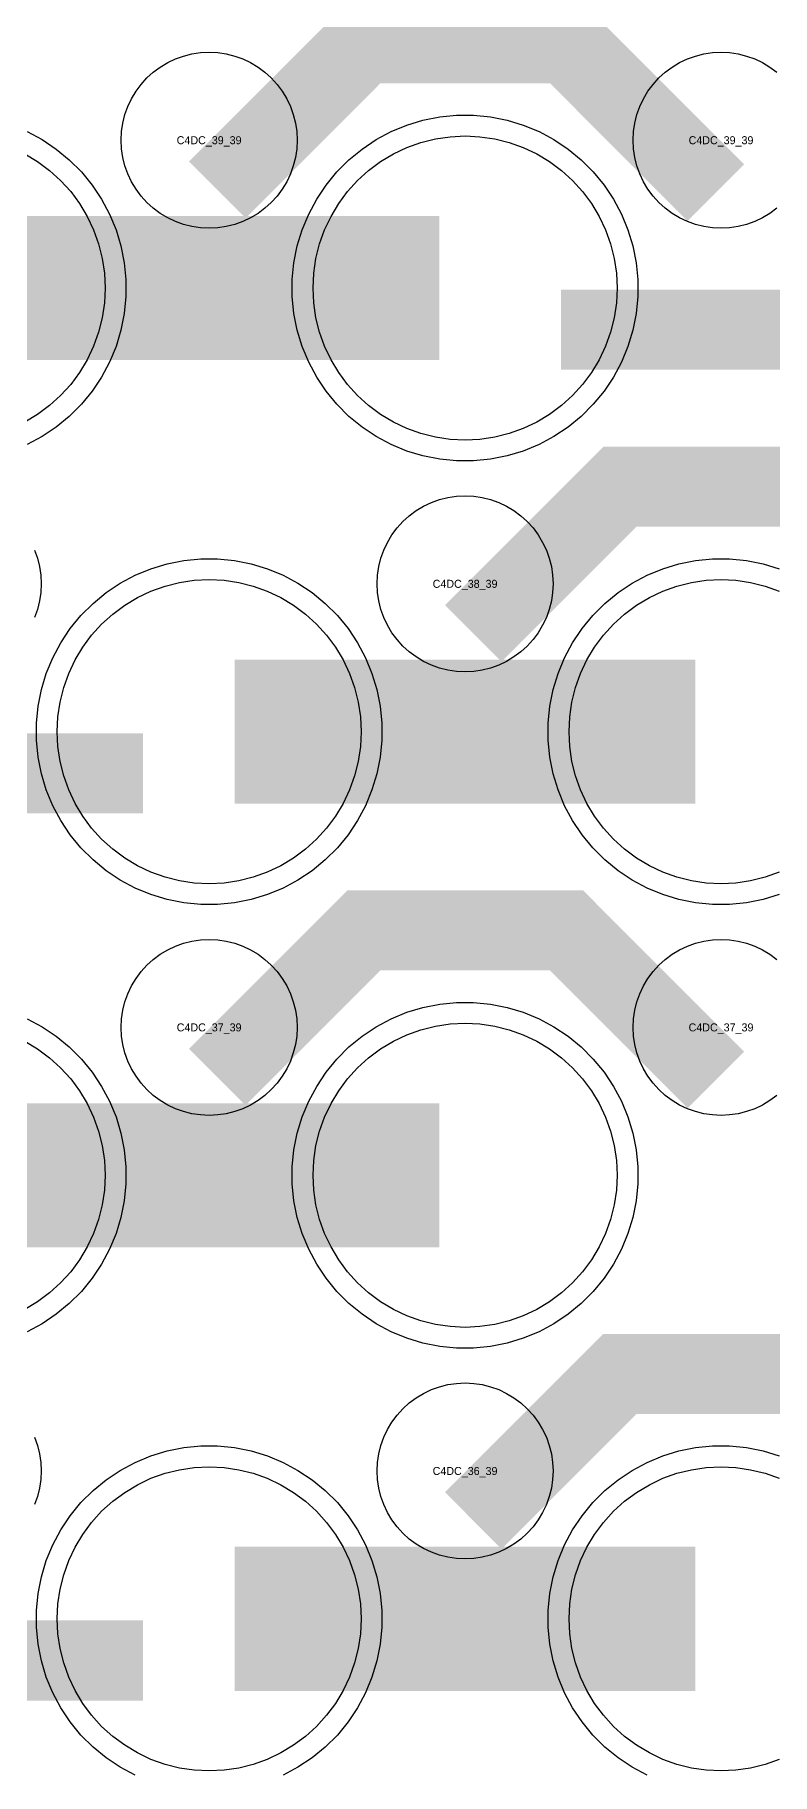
# Model space of a CAD drawing. Extents: x -11880 to 11880, y -14992 to 14992.
# Drawn here: x 426 to 656, y -9900 to -9356 of the extents above; entities that cross this region are included whole.
import ezdxf
from ezdxf.enums import TextEntityAlignment as Align

# ---------------------------------------------------------------- set-up
doc = ezdxf.new("R2010")
doc.units = 0
doc.header["$MEASUREMENT"] = 0
for name, color, linetype in [('GDS_775_DT_237', 138, 'CONTINUOUS'), ('RDL1_FS', 34, 'CONTINUOUS'), ('RDL_BS', 160, 'CONTINUOUS')]:
    doc.layers.add(name, color=color, linetype=linetype)

msp = doc.modelspace()

# ---------------------------------------------------------------- linework, layer by layer
at = {"layer": 'RDL1_FS'}
for points in [[(560, -9483.074), (555.343, -9482.845), (550.732, -9482.161), (546.209, -9481.029), (541.819, -9479.457), (537.605, -9477.465), (533.605, -9475.067), (529.86, -9472.289), (526.406, -9469.159), (523.276, -9465.705), (520.498, -9461.96), (518.1, -9457.96), (516.108, -9453.746), (514.536, -9449.356), (513.404, -9444.833), (512.72, -9440.222), (512.491, -9435.565), (512.72, -9430.908), (513.404, -9426.297), (514.536, -9421.774), (516.108, -9417.384), (518.1, -9413.17), (520.498, -9409.17), (523.276, -9405.425), (526.406, -9401.971), (529.86, -9398.841), (533.605, -9396.063), (537.605, -9393.665), (541.819, -9391.673), (546.209, -9390.101), (550.732, -9388.969), (555.343, -9388.285), (560, -9388.056), (564.657, -9388.285), (569.268, -9388.969), (573.791, -9390.101), (578.181, -9391.673), (582.395, -9393.665), (586.395, -9396.063), (590.14, -9398.841), (593.594, -9401.971), (596.724, -9405.425), (599.502, -9409.17), (601.9, -9413.17), (603.892, -9417.384), (605.464, -9421.774), (606.596, -9426.297), (607.28, -9430.908), (607.509, -9435.565), (607.28, -9440.222), (606.596, -9444.833), (605.464, -9449.356), (603.892, -9453.746), (601.9, -9457.96), (599.502, -9461.96), (596.724, -9465.705), (593.594, -9469.159), (590.14, -9472.289), (586.395, -9475.067), (582.395, -9477.465), (578.181, -9479.457), (573.791, -9481.029), (569.268, -9482.161), (564.657, -9482.845)], [(480, -9898.769), (475.343, -9898.54), (470.732, -9897.856), (466.209, -9896.724), (461.819, -9895.152), (457.605, -9893.16), (453.605, -9890.762), (449.86, -9887.984), (446.406, -9884.854), (443.276, -9881.4), (440.498, -9877.655), (438.1, -9873.655), (436.108, -9869.441), (434.536, -9865.051), (433.404, -9860.528), (432.72, -9855.917), (432.491, -9851.26), (432.72, -9846.603), (433.404, -9841.992), (434.536, -9837.469), (436.108, -9833.079), (438.1, -9828.865), (440.498, -9824.865), (443.276, -9821.12), (446.406, -9817.666), (449.86, -9814.536), (453.605, -9811.758), (457.605, -9809.36), (461.819, -9807.368), (466.209, -9805.796), (470.732, -9804.664), (475.343, -9803.98), (480, -9803.751), (484.657, -9803.98), (489.268, -9804.664), (493.791, -9805.796), (498.181, -9807.368), (502.395, -9809.36), (506.395, -9811.758), (510.14, -9814.536), (513.594, -9817.666), (516.724, -9821.12), (519.502, -9824.865), (521.9, -9828.865), (523.892, -9833.079), (525.464, -9837.469), (526.596, -9841.992), (527.28, -9846.603), (527.509, -9851.26), (527.28, -9855.917), (526.596, -9860.528), (525.464, -9865.051), (523.892, -9869.441), (521.9, -9873.655), (519.502, -9877.655), (516.724, -9881.4), (513.594, -9884.854), (510.14, -9887.984), (506.395, -9890.762), (502.395, -9893.16), (498.181, -9895.152), (493.791, -9896.724), (489.268, -9897.856), (484.657, -9898.54)]]:
    msp.add_lwpolyline(points, close=True, dxfattribs=at)
for points in [[(422.395, -9393.665), (426.395, -9396.063), (430.14, -9398.841), (433.594, -9401.971), (436.724, -9405.425), (439.502, -9409.17), (441.9, -9413.17), (443.892, -9417.384), (445.464, -9421.774), (446.596, -9426.297), (447.28, -9430.908), (447.509, -9435.565), (447.28, -9440.222), (446.596, -9444.833), (445.464, -9449.356), (443.892, -9453.746), (441.9, -9457.96), (439.502, -9461.96), (436.724, -9465.705), (433.594, -9469.159), (430.14, -9472.289), (426.395, -9475.067), (422.395, -9477.465)], [(658.181, -9895.152), (653.791, -9896.724), (649.268, -9897.856), (644.657, -9898.54), (640, -9898.769), (635.343, -9898.54), (630.732, -9897.856), (626.209, -9896.724), (621.819, -9895.152), (617.605, -9893.16), (613.605, -9890.762), (609.86, -9887.984), (606.406, -9884.854), (603.276, -9881.4), (600.498, -9877.655), (598.1, -9873.655), (596.108, -9869.441), (594.536, -9865.051), (593.404, -9860.528), (592.72, -9855.917), (592.491, -9851.26), (592.72, -9846.603), (593.404, -9841.992), (594.536, -9837.469), (596.108, -9833.079), (598.1, -9828.865), (600.498, -9824.865), (603.276, -9821.12), (606.406, -9817.666), (609.86, -9814.536), (613.605, -9811.758), (617.605, -9809.36), (621.819, -9807.368), (626.209, -9805.796), (630.732, -9804.664), (635.343, -9803.98), (640, -9803.751), (644.657, -9803.98), (649.268, -9804.664), (653.791, -9805.796), (658.181, -9807.368)]]:
    msp.add_lwpolyline(points, dxfattribs=at)
for points in [[(408.002, -9435.565, 45, 45, 0), (480.002, -9435.565, 45, 45, 0)], [(480.002, -9435.565, 45, 45, 0), (552.002, -9435.565, 45, 45, 0)], [(488.002, -9851.26, 45, 45, 0), (560.002, -9851.26, 45, 45, 0)], [(560.002, -9851.26, 45, 45, 0), (632.002, -9851.26, 45, 45, 0)]]:
    msp.add_lwpolyline(points, format="xyseb", dxfattribs=at)
at = {"layer": 'RDL1_FS', "color": 241, "true_color": 0xf7abae}
for points in [[(480, -9621.639), (475.343, -9621.41), (470.732, -9620.726), (466.209, -9619.594), (461.819, -9618.022), (457.605, -9616.03), (453.605, -9613.632), (449.86, -9610.854), (446.406, -9607.724), (443.276, -9604.27), (440.498, -9600.525), (438.1, -9596.525), (436.108, -9592.311), (434.536, -9587.921), (433.404, -9583.398), (432.72, -9578.787), (432.491, -9574.13), (432.72, -9569.473), (433.404, -9564.862), (434.536, -9560.339), (436.108, -9555.949), (438.1, -9551.735), (440.498, -9547.735), (443.276, -9543.99), (446.406, -9540.536), (449.86, -9537.406), (453.605, -9534.628), (457.605, -9532.23), (461.819, -9530.238), (466.209, -9528.666), (470.732, -9527.534), (475.343, -9526.85), (480, -9526.621), (484.657, -9526.85), (489.268, -9527.534), (493.791, -9528.666), (498.181, -9530.238), (502.395, -9532.23), (506.395, -9534.628), (510.14, -9537.406), (513.594, -9540.536), (516.724, -9543.99), (519.502, -9547.735), (521.9, -9551.735), (523.892, -9555.949), (525.464, -9560.339), (526.596, -9564.862), (527.28, -9569.473), (527.509, -9574.13), (527.28, -9578.787), (526.596, -9583.398), (525.464, -9587.921), (523.892, -9592.311), (521.9, -9596.525), (519.502, -9600.525), (516.724, -9604.27), (513.594, -9607.724), (510.14, -9610.854), (506.395, -9613.632), (502.395, -9616.03), (498.181, -9618.022), (493.791, -9619.594), (489.268, -9620.726), (484.657, -9621.41)], [(560, -9760.204), (555.343, -9759.975), (550.732, -9759.291), (546.209, -9758.159), (541.819, -9756.587), (537.605, -9754.595), (533.605, -9752.197), (529.86, -9749.419), (526.406, -9746.289), (523.276, -9742.835), (520.498, -9739.09), (518.1, -9735.09), (516.108, -9730.876), (514.536, -9726.486), (513.404, -9721.963), (512.72, -9717.352), (512.491, -9712.695), (512.72, -9708.038), (513.404, -9703.427), (514.536, -9698.904), (516.108, -9694.514), (518.1, -9690.3), (520.498, -9686.3), (523.276, -9682.555), (526.406, -9679.101), (529.86, -9675.971), (533.605, -9673.193), (537.605, -9670.795), (541.819, -9668.803), (546.209, -9667.231), (550.732, -9666.099), (555.343, -9665.415), (560, -9665.186), (564.657, -9665.415), (569.268, -9666.099), (573.791, -9667.231), (578.181, -9668.803), (582.395, -9670.795), (586.395, -9673.193), (590.14, -9675.971), (593.594, -9679.101), (596.724, -9682.555), (599.502, -9686.3), (601.9, -9690.3), (603.892, -9694.514), (605.464, -9698.904), (606.596, -9703.427), (607.28, -9708.038), (607.509, -9712.695), (607.28, -9717.352), (606.596, -9721.963), (605.464, -9726.486), (603.892, -9730.876), (601.9, -9735.09), (599.502, -9739.09), (596.724, -9742.835), (593.594, -9746.289), (590.14, -9749.419), (586.395, -9752.197), (582.395, -9754.595), (578.181, -9756.587), (573.791, -9758.159), (569.268, -9759.291), (564.657, -9759.975)]]:
    msp.add_lwpolyline(points, close=True, dxfattribs=at)
for points in [[(658.181, -9618.022), (653.791, -9619.594), (649.268, -9620.726), (644.657, -9621.41), (640, -9621.639), (635.343, -9621.41), (630.732, -9620.726), (626.209, -9619.594), (621.819, -9618.022), (617.605, -9616.03), (613.605, -9613.632), (609.86, -9610.854), (606.406, -9607.724), (603.276, -9604.27), (600.498, -9600.525), (598.1, -9596.525), (596.108, -9592.311), (594.536, -9587.921), (593.404, -9583.398), (592.72, -9578.787), (592.491, -9574.13), (592.72, -9569.473), (593.404, -9564.862), (594.536, -9560.339), (596.108, -9555.949), (598.1, -9551.735), (600.498, -9547.735), (603.276, -9543.99), (606.406, -9540.536), (609.86, -9537.406), (613.605, -9534.628), (617.605, -9532.23), (621.819, -9530.238), (626.209, -9528.666), (630.732, -9527.534), (635.343, -9526.85), (640, -9526.621), (644.657, -9526.85), (649.268, -9527.534), (653.791, -9528.666), (658.181, -9530.238)], [(422.395, -9670.795), (426.395, -9673.193), (430.14, -9675.971), (433.594, -9679.101), (436.724, -9682.555), (439.502, -9686.3), (441.9, -9690.3), (443.892, -9694.514), (445.464, -9698.904), (446.596, -9703.427), (447.28, -9708.038), (447.509, -9712.695), (447.28, -9717.352), (446.596, -9721.963), (445.464, -9726.486), (443.892, -9730.876), (441.9, -9735.09), (439.502, -9739.09), (436.724, -9742.835), (433.594, -9746.289), (430.14, -9749.419), (426.395, -9752.197), (422.395, -9754.595)]]:
    msp.add_lwpolyline(points, dxfattribs=at)
for points in [[(488.002, -9574.13, 45, 45, 0), (560.002, -9574.13, 45, 45, 0)], [(560.002, -9574.13, 45, 45, 0), (632.002, -9574.13, 45, 45, 0)], [(408.002, -9712.695, 45, 45, 0), (480.002, -9712.695, 45, 45, 0)], [(480.002, -9712.695, 45, 45, 0), (552.002, -9712.695, 45, 45, 0)]]:
    msp.add_lwpolyline(points, format="xyseb", dxfattribs=at)
at = {"layer": 'RDL_BS'}
for points in [[(482.562, -9404.879, 25, 25, 0), (528.377, -9359.064, 25, 25, 0), (561.93, -9359.064, 25, 25, 0)], [(638.401, -9405.778, 25, 25, 0), (591.687, -9359.064, 25, 25, 0), (561.929, -9359.064, 25, 25, 0)], [(590.016, -9448.578, 25, 25, 0), (699.281, -9448.578, 25, 25, 0)], [(562.562, -9543.444, 25, 25, 0), (608.377, -9497.629, 25, 25, 0), (641.93, -9497.629, 25, 25, 0)], [(718.401, -9544.343, 25, 25, 0), (671.687, -9497.629, 25, 25, 0), (641.929, -9497.629, 25, 25, 0)], [(482.562, -9682.009, 25, 25, 0), (528.377, -9636.194, 25, 25, 0), (561.93, -9636.194, 25, 25, 0)], [(638.401, -9682.908, 25, 25, 0), (591.687, -9636.194, 25, 25, 0), (561.929, -9636.194, 25, 25, 0)], [(562.562, -9820.574, 25, 25, 0), (608.377, -9774.759, 25, 25, 0), (641.93, -9774.759, 25, 25, 0)], [(718.401, -9821.473, 25, 25, 0), (671.687, -9774.759, 25, 25, 0), (641.929, -9774.759, 25, 25, 0)], [(350.016, -9864.273, 25, 25, 0), (459.281, -9864.273, 25, 25, 0)]]:
    msp.add_lwpolyline(points, format="xyseb", dxfattribs=at)
for points in [[(480, -9416.871), (477.307, -9416.739), (474.635, -9416.343), (472.016, -9415.686), (469.481, -9414.779), (467.044, -9413.627), (464.72, -9412.234), (462.557, -9410.631), (460.558, -9408.819), (458.746, -9406.82), (457.143, -9404.657), (455.75, -9402.333), (454.598, -9399.896), (453.691, -9397.361), (453.034, -9394.742), (452.638, -9392.07), (452.506, -9389.377), (452.638, -9386.684), (453.034, -9384.012), (453.691, -9381.393), (454.598, -9378.858), (455.75, -9376.421), (457.143, -9374.097), (458.746, -9371.934), (460.558, -9369.935), (462.557, -9368.123), (464.72, -9366.52), (467.044, -9365.127), (469.481, -9363.975), (472.016, -9363.068), (474.635, -9362.411), (477.307, -9362.015), (480, -9361.883), (482.693, -9362.015), (485.365, -9362.411), (487.984, -9363.068), (490.519, -9363.975), (492.956, -9365.127), (495.28, -9366.52), (497.443, -9368.123), (499.442, -9369.935), (501.254, -9371.934), (502.857, -9374.097), (504.25, -9376.421), (505.402, -9378.858), (506.309, -9381.393), (506.966, -9384.012), (507.362, -9386.684), (507.494, -9389.377), (507.362, -9392.07), (506.966, -9394.742), (506.309, -9397.361), (505.402, -9399.896), (504.25, -9402.333), (502.857, -9404.657), (501.254, -9406.82), (499.442, -9408.819), (497.443, -9410.631), (495.28, -9412.234), (492.956, -9413.627), (490.519, -9414.779), (487.984, -9415.686), (485.365, -9416.343), (482.693, -9416.739)], [(557.356, -9489.565), (552.062, -9489.048), (546.835, -9488.002), (541.795, -9486.471), (536.885, -9484.44), (532.223, -9481.948), (527.809, -9479.001), (523.708, -9475.639), (519.926, -9471.857), (516.564, -9467.756), (513.617, -9463.342), (511.125, -9458.68), (509.094, -9453.77), (507.563, -9448.73), (506.517, -9443.503), (506, -9438.209), (506, -9432.921), (506.517, -9427.627), (507.563, -9422.4), (509.094, -9417.36), (511.125, -9412.45), (513.617, -9407.788), (516.564, -9403.374), (519.926, -9399.273), (523.708, -9395.491), (527.809, -9392.129), (532.223, -9389.182), (536.885, -9386.69), (541.795, -9384.659), (546.835, -9383.128), (552.062, -9382.082), (557.356, -9381.565), (562.644, -9381.565), (567.938, -9382.082), (573.165, -9383.128), (578.205, -9384.659), (583.115, -9386.69), (587.777, -9389.182), (592.191, -9392.129), (596.292, -9395.491), (600.074, -9399.273), (603.436, -9403.374), (606.383, -9407.788), (608.875, -9412.45), (610.906, -9417.36), (612.437, -9422.4), (613.483, -9427.627), (614, -9432.921), (614, -9438.209), (613.483, -9443.503), (612.437, -9448.73), (610.906, -9453.77), (608.875, -9458.68), (606.383, -9463.342), (603.436, -9467.756), (600.074, -9471.857), (596.292, -9475.639), (592.191, -9479.001), (587.777, -9481.948), (583.115, -9484.44), (578.205, -9486.471), (573.165, -9488.002), (567.938, -9489.048), (562.644, -9489.565)], [(560, -9555.436), (557.307, -9555.304), (554.635, -9554.908), (552.016, -9554.251), (549.481, -9553.344), (547.044, -9552.192), (544.72, -9550.799), (542.557, -9549.196), (540.558, -9547.384), (538.746, -9545.385), (537.143, -9543.222), (535.75, -9540.898), (534.598, -9538.461), (533.691, -9535.926), (533.034, -9533.307), (532.638, -9530.635), (532.506, -9527.942), (532.638, -9525.249), (533.034, -9522.577), (533.691, -9519.958), (534.598, -9517.423), (535.75, -9514.986), (537.143, -9512.662), (538.746, -9510.499), (540.558, -9508.5), (542.557, -9506.688), (544.72, -9505.085), (547.044, -9503.692), (549.481, -9502.54), (552.016, -9501.633), (554.635, -9500.976), (557.307, -9500.58), (560, -9500.448), (562.693, -9500.58), (565.365, -9500.976), (567.984, -9501.633), (570.519, -9502.54), (572.956, -9503.692), (575.28, -9505.085), (577.443, -9506.688), (579.442, -9508.5), (581.254, -9510.499), (582.857, -9512.662), (584.25, -9514.986), (585.402, -9517.423), (586.309, -9519.958), (586.966, -9522.577), (587.362, -9525.249), (587.494, -9527.942), (587.362, -9530.635), (586.966, -9533.307), (586.309, -9535.926), (585.402, -9538.461), (584.25, -9540.898), (582.857, -9543.222), (581.254, -9545.385), (579.442, -9547.384), (577.443, -9549.196), (575.28, -9550.799), (572.956, -9552.192), (570.519, -9553.344), (567.984, -9554.251), (565.365, -9554.908), (562.693, -9555.304)], [(480, -9694.001), (477.307, -9693.869), (474.635, -9693.473), (472.016, -9692.816), (469.481, -9691.909), (467.044, -9690.757), (464.72, -9689.364), (462.557, -9687.761), (460.558, -9685.949), (458.746, -9683.95), (457.143, -9681.787), (455.75, -9679.463), (454.598, -9677.026), (453.691, -9674.491), (453.034, -9671.872), (452.638, -9669.2), (452.506, -9666.507), (452.638, -9663.814), (453.034, -9661.142), (453.691, -9658.523), (454.598, -9655.988), (455.75, -9653.551), (457.143, -9651.227), (458.746, -9649.064), (460.558, -9647.065), (462.557, -9645.253), (464.72, -9643.65), (467.044, -9642.257), (469.481, -9641.105), (472.016, -9640.198), (474.635, -9639.541), (477.307, -9639.145), (480, -9639.013), (482.693, -9639.145), (485.365, -9639.541), (487.984, -9640.198), (490.519, -9641.105), (492.956, -9642.257), (495.28, -9643.65), (497.443, -9645.253), (499.442, -9647.065), (501.254, -9649.064), (502.857, -9651.227), (504.25, -9653.551), (505.402, -9655.988), (506.309, -9658.523), (506.966, -9661.142), (507.362, -9663.814), (507.494, -9666.507), (507.362, -9669.2), (506.966, -9671.872), (506.309, -9674.491), (505.402, -9677.026), (504.25, -9679.463), (502.857, -9681.787), (501.254, -9683.95), (499.442, -9685.949), (497.443, -9687.761), (495.28, -9689.364), (492.956, -9690.757), (490.519, -9691.909), (487.984, -9692.816), (485.365, -9693.473), (482.693, -9693.869)], [(560, -9832.566), (557.307, -9832.434), (554.635, -9832.038), (552.016, -9831.381), (549.481, -9830.474), (547.044, -9829.322), (544.72, -9827.929), (542.557, -9826.326), (540.558, -9824.514), (538.746, -9822.515), (537.143, -9820.352), (535.75, -9818.028), (534.598, -9815.591), (533.691, -9813.056), (533.034, -9810.437), (532.638, -9807.765), (532.506, -9805.072), (532.638, -9802.379), (533.034, -9799.707), (533.691, -9797.088), (534.598, -9794.553), (535.75, -9792.116), (537.143, -9789.792), (538.746, -9787.629), (540.558, -9785.63), (542.557, -9783.818), (544.72, -9782.215), (547.044, -9780.822), (549.481, -9779.67), (552.016, -9778.763), (554.635, -9778.106), (557.307, -9777.71), (560, -9777.578), (562.693, -9777.71), (565.365, -9778.106), (567.984, -9778.763), (570.519, -9779.67), (572.956, -9780.822), (575.28, -9782.215), (577.443, -9783.818), (579.442, -9785.63), (581.254, -9787.629), (582.857, -9789.792), (584.25, -9792.116), (585.402, -9794.553), (586.309, -9797.088), (586.966, -9799.707), (587.362, -9802.379), (587.494, -9805.072), (587.362, -9807.765), (586.966, -9810.437), (586.309, -9813.056), (585.402, -9815.591), (584.25, -9818.028), (582.857, -9820.352), (581.254, -9822.515), (579.442, -9824.514), (577.443, -9826.326), (575.28, -9827.929), (572.956, -9829.322), (570.519, -9830.474), (567.984, -9831.381), (565.365, -9832.038), (562.693, -9832.434)]]:
    msp.add_lwpolyline(points, close=True, dxfattribs=at)
for points in [[(657.443, -9410.631), (655.28, -9412.234), (652.956, -9413.627), (650.519, -9414.779), (647.984, -9415.686), (645.365, -9416.343), (642.693, -9416.739), (640, -9416.871), (637.307, -9416.739), (634.635, -9416.343), (632.016, -9415.686), (629.481, -9414.779), (627.044, -9413.627), (624.72, -9412.234), (622.557, -9410.631), (620.558, -9408.819), (618.746, -9406.82), (617.143, -9404.657), (615.75, -9402.333), (614.598, -9399.896), (613.691, -9397.361), (613.034, -9394.742), (612.638, -9392.07), (612.506, -9389.377), (612.638, -9386.684), (613.034, -9384.012), (613.691, -9381.393), (614.598, -9378.858), (615.75, -9376.421), (617.143, -9374.097), (618.746, -9371.934), (620.558, -9369.935), (622.557, -9368.123), (624.72, -9366.52), (627.044, -9365.127), (629.481, -9363.975), (632.016, -9363.068), (634.635, -9362.411), (637.307, -9362.015), (640, -9361.883), (642.693, -9362.015), (645.365, -9362.411), (647.984, -9363.068), (650.519, -9363.975), (652.956, -9365.127), (655.28, -9366.52), (657.443, -9368.123)], [(423.115, -9386.69), (427.777, -9389.182), (432.191, -9392.129), (436.292, -9395.491), (440.074, -9399.273), (443.436, -9403.374), (446.383, -9407.788), (448.875, -9412.45), (450.906, -9417.36), (452.437, -9422.4), (453.483, -9427.627), (454, -9432.921), (454, -9438.209), (453.483, -9443.503), (452.437, -9448.73), (450.906, -9453.77), (448.875, -9458.68), (446.383, -9463.342), (443.436, -9467.756), (440.074, -9471.857), (436.292, -9475.639), (432.191, -9479.001), (427.777, -9481.948), (423.115, -9484.44)], [(425.402, -9517.423), (426.309, -9519.958), (426.966, -9522.577), (427.362, -9525.249), (427.494, -9527.942), (427.362, -9530.635), (426.966, -9533.307), (426.309, -9535.926), (425.402, -9538.461)], [(657.443, -9687.761), (655.28, -9689.364), (652.956, -9690.757), (650.519, -9691.909), (647.984, -9692.816), (645.365, -9693.473), (642.693, -9693.869), (640, -9694.001), (637.307, -9693.869), (634.635, -9693.473), (632.016, -9692.816), (629.481, -9691.909), (627.044, -9690.757), (624.72, -9689.364), (622.557, -9687.761), (620.558, -9685.949), (618.746, -9683.95), (617.143, -9681.787), (615.75, -9679.463), (614.598, -9677.026), (613.691, -9674.491), (613.034, -9671.872), (612.638, -9669.2), (612.506, -9666.507), (612.638, -9663.814), (613.034, -9661.142), (613.691, -9658.523), (614.598, -9655.988), (615.75, -9653.551), (617.143, -9651.227), (618.746, -9649.064), (620.558, -9647.065), (622.557, -9645.253), (624.72, -9643.65), (627.044, -9642.257), (629.481, -9641.105), (632.016, -9640.198), (634.635, -9639.541), (637.307, -9639.145), (640, -9639.013), (642.693, -9639.145), (645.365, -9639.541), (647.984, -9640.198), (650.519, -9641.105), (652.956, -9642.257), (655.28, -9643.65), (657.443, -9645.253)], [(425.402, -9794.553), (426.309, -9797.088), (426.966, -9799.707), (427.362, -9802.379), (427.494, -9805.072), (427.362, -9807.765), (426.966, -9810.437), (426.309, -9813.056), (425.402, -9815.591)], [(456.885, -9900.135), (452.223, -9897.643), (447.809, -9894.696), (443.708, -9891.334), (439.926, -9887.552), (436.564, -9883.451), (433.617, -9879.037), (431.125, -9874.375), (429.094, -9869.465), (427.563, -9864.425), (426.517, -9859.198), (426, -9853.904), (426, -9848.616), (426.517, -9843.322), (427.563, -9838.095), (429.094, -9833.055), (431.125, -9828.145), (433.617, -9823.483), (436.564, -9819.069), (439.926, -9814.968), (443.708, -9811.186), (447.809, -9807.824), (452.223, -9804.877), (456.885, -9802.385), (461.795, -9800.354), (466.835, -9798.823), (472.062, -9797.777), (477.356, -9797.26), (482.644, -9797.26), (487.938, -9797.777), (493.165, -9798.823), (498.205, -9800.354), (503.115, -9802.385), (507.777, -9804.877), (512.191, -9807.824), (516.292, -9811.186), (520.074, -9814.968), (523.436, -9819.069), (526.383, -9823.483), (528.875, -9828.145), (530.906, -9833.055), (532.437, -9838.095), (533.483, -9843.322), (534, -9848.616), (534, -9853.904), (533.483, -9859.198), (532.437, -9864.425), (530.906, -9869.465), (528.875, -9874.375), (526.383, -9879.037), (523.436, -9883.451), (520.074, -9887.552), (516.292, -9891.334), (512.191, -9894.696), (507.777, -9897.643), (503.115, -9900.135)], [(616.885, -9900.135), (612.223, -9897.643), (607.809, -9894.696), (603.708, -9891.334), (599.926, -9887.552), (596.564, -9883.451), (593.617, -9879.037), (591.125, -9874.375), (589.094, -9869.465), (587.563, -9864.425), (586.517, -9859.198), (586, -9853.904), (586, -9848.616), (586.517, -9843.322), (587.563, -9838.095), (589.094, -9833.055), (591.125, -9828.145), (593.617, -9823.483), (596.564, -9819.069), (599.926, -9814.968), (603.708, -9811.186), (607.809, -9807.824), (612.223, -9804.877), (616.885, -9802.385), (621.795, -9800.354), (626.835, -9798.823), (632.062, -9797.777), (637.356, -9797.26), (642.644, -9797.26), (647.938, -9797.777), (653.165, -9798.823), (658.205, -9800.354)]]:
    msp.add_lwpolyline(points, dxfattribs=at)
at = {"layer": 'RDL_BS', "color": 241, "true_color": 0xf7abae}
for points in [[(477.356, -9628.13), (472.062, -9627.613), (466.835, -9626.567), (461.795, -9625.036), (456.885, -9623.005), (452.223, -9620.513), (447.809, -9617.566), (443.708, -9614.204), (439.926, -9610.422), (436.564, -9606.321), (433.617, -9601.907), (431.125, -9597.245), (429.094, -9592.335), (427.563, -9587.295), (426.517, -9582.068), (426, -9576.774), (426, -9571.486), (426.517, -9566.192), (427.563, -9560.965), (429.094, -9555.925), (431.125, -9551.015), (433.617, -9546.353), (436.564, -9541.939), (439.926, -9537.838), (443.708, -9534.056), (447.809, -9530.694), (452.223, -9527.747), (456.885, -9525.255), (461.795, -9523.224), (466.835, -9521.693), (472.062, -9520.647), (477.356, -9520.13), (482.644, -9520.13), (487.938, -9520.647), (493.165, -9521.693), (498.205, -9523.224), (503.115, -9525.255), (507.777, -9527.747), (512.191, -9530.694), (516.292, -9534.056), (520.074, -9537.838), (523.436, -9541.939), (526.383, -9546.353), (528.875, -9551.015), (530.906, -9555.925), (532.437, -9560.965), (533.483, -9566.192), (534, -9571.486), (534, -9576.774), (533.483, -9582.068), (532.437, -9587.295), (530.906, -9592.335), (528.875, -9597.245), (526.383, -9601.907), (523.436, -9606.321), (520.074, -9610.422), (516.292, -9614.204), (512.191, -9617.566), (507.777, -9620.513), (503.115, -9623.005), (498.205, -9625.036), (493.165, -9626.567), (487.938, -9627.613), (482.644, -9628.13)], [(557.356, -9766.695), (552.062, -9766.178), (546.835, -9765.132), (541.795, -9763.601), (536.885, -9761.57), (532.223, -9759.078), (527.809, -9756.131), (523.708, -9752.769), (519.926, -9748.987), (516.564, -9744.886), (513.617, -9740.472), (511.125, -9735.81), (509.094, -9730.9), (507.563, -9725.86), (506.517, -9720.633), (506, -9715.339), (506, -9710.051), (506.517, -9704.757), (507.563, -9699.53), (509.094, -9694.49), (511.125, -9689.58), (513.617, -9684.918), (516.564, -9680.504), (519.926, -9676.403), (523.708, -9672.621), (527.809, -9669.259), (532.223, -9666.312), (536.885, -9663.82), (541.795, -9661.789), (546.835, -9660.258), (552.062, -9659.212), (557.356, -9658.695), (562.644, -9658.695), (567.938, -9659.212), (573.165, -9660.258), (578.205, -9661.789), (583.115, -9663.82), (587.777, -9666.312), (592.191, -9669.259), (596.292, -9672.621), (600.074, -9676.403), (603.436, -9680.504), (606.383, -9684.918), (608.875, -9689.58), (610.906, -9694.49), (612.437, -9699.53), (613.483, -9704.757), (614, -9710.051), (614, -9715.339), (613.483, -9720.633), (612.437, -9725.86), (610.906, -9730.9), (608.875, -9735.81), (606.383, -9740.472), (603.436, -9744.886), (600.074, -9748.987), (596.292, -9752.769), (592.191, -9756.131), (587.777, -9759.078), (583.115, -9761.57), (578.205, -9763.601), (573.165, -9765.132), (567.938, -9766.178), (562.644, -9766.695)]]:
    msp.add_lwpolyline(points, close=True, dxfattribs=at)
for points in [[(658.205, -9625.036), (653.165, -9626.567), (647.938, -9627.613), (642.644, -9628.13), (637.356, -9628.13), (632.062, -9627.613), (626.835, -9626.567), (621.795, -9625.036), (616.885, -9623.005), (612.223, -9620.513), (607.809, -9617.566), (603.708, -9614.204), (599.926, -9610.422), (596.564, -9606.321), (593.617, -9601.907), (591.125, -9597.245), (589.094, -9592.335), (587.563, -9587.295), (586.517, -9582.068), (586, -9576.774), (586, -9571.486), (586.517, -9566.192), (587.563, -9560.965), (589.094, -9555.925), (591.125, -9551.015), (593.617, -9546.353), (596.564, -9541.939), (599.926, -9537.838), (603.708, -9534.056), (607.809, -9530.694), (612.223, -9527.747), (616.885, -9525.255), (621.795, -9523.224), (626.835, -9521.693), (632.062, -9520.647), (637.356, -9520.13), (642.644, -9520.13), (647.938, -9520.647), (653.165, -9521.693), (658.205, -9523.224)], [(423.115, -9663.82), (427.777, -9666.312), (432.191, -9669.259), (436.292, -9672.621), (440.074, -9676.403), (443.436, -9680.504), (446.383, -9684.918), (448.875, -9689.58), (450.906, -9694.49), (452.437, -9699.53), (453.483, -9704.757), (454, -9710.051), (454, -9715.339), (453.483, -9720.633), (452.437, -9725.86), (450.906, -9730.9), (448.875, -9735.81), (446.383, -9740.472), (443.436, -9744.886), (440.074, -9748.987), (436.292, -9752.769), (432.191, -9756.131), (427.777, -9759.078), (423.115, -9761.57)]]:
    msp.add_lwpolyline(points, dxfattribs=at)
msp.add_lwpolyline([(350.016, -9587.143, 25, 25, 0), (459.281, -9587.143, 25, 25, 0)], format="xyseb", dxfattribs=at)

# ---------------------------------------------------------------- texts
at = {"layer": 'GDS_775_DT_237'}
for s, p in [('C4DC_39_39', (480, -9389.377)), ('C4DC_39_39', (480, -9389.377)), ('C4DC_39_39', (640, -9389.377)), ('C4DC_39_39', (640, -9389.377)), ('C4DC_38_39', (560, -9527.942)), ('C4DC_38_39', (560, -9527.942)), ('C4DC_37_39', (480, -9666.507)), ('C4DC_37_39', (480, -9666.507)), ('C4DC_37_39', (640, -9666.507)), ('C4DC_37_39', (640, -9666.507)), ('C4DC_36_39', (560, -9805.072)), ('C4DC_36_39', (560, -9805.072))]:
    msp.add_text(s, height=2.5, dxfattribs=at).set_placement(p, align=Align.MIDDLE_CENTER)

doc.saveas('drawing.dxf')
